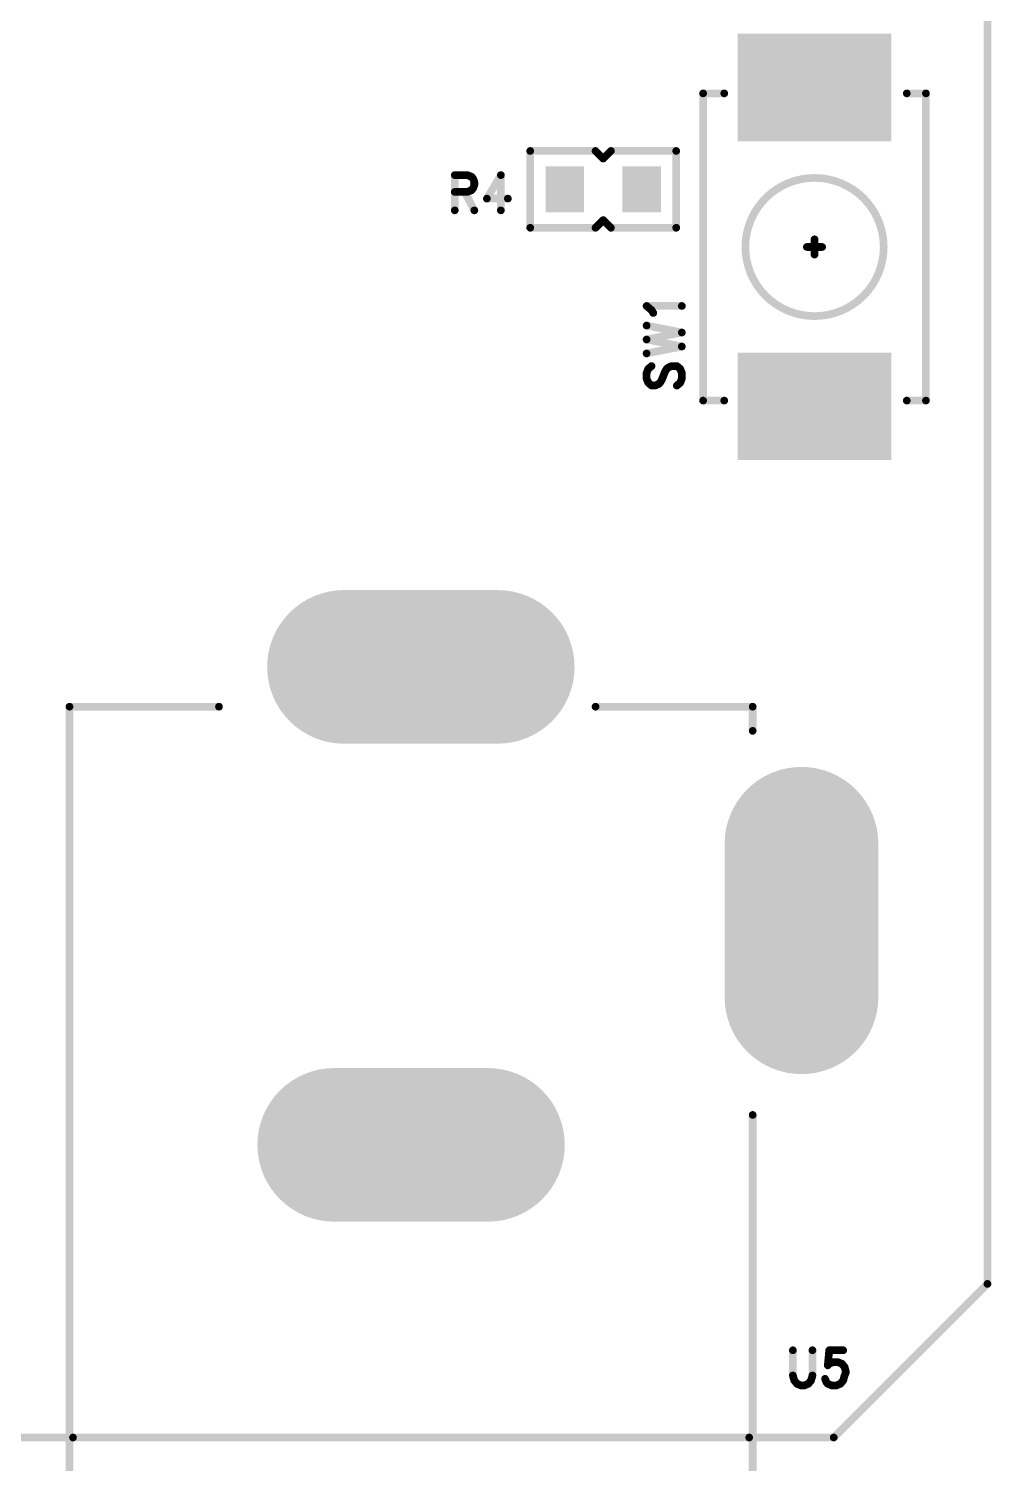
# Model space of a CAD drawing. Extents: x 100 to 134.1, y 89.7 to 148.
# Drawn here: x 121.52 to 134.05, y 99.66 to 118.34 of the extents above; entities that cross this region are included whole.
import ezdxf

# ---------------------------------------------------------------- set-up
doc = ezdxf.new("R2010")
doc.units = 0
doc.layers.get('0').update_dxf_attribs({"linetype": 'CONTINUOUS'})
doc.layers.add('MASK-TOP_PHO', color=3, linetype='CONTINUOUS')
doc.layers.add('SILK-TOP_PHO', color=14, linetype='CONTINUOUS')

# ---------------------------------------------------------------- blocks, each defined once
blk = doc.blocks.new('ROUND_1')
at = {"const_width": 0.050038}
blk.add_lwpolyline([(-0.025018, 0, 1), (0.025018, 0, 1)], format="xyb", close=True, dxfattribs=at)
blk = doc.blocks.new('SQUARE_16')
blk.add_solid([(0.250062, 0.250062), (0.250062, -0.250062), (-0.250062, 0.250062), (-0.250062, -0.250062)])
blk = doc.blocks.new('ROUND_123')
at = {"const_width": 0.999998}
blk.add_lwpolyline([(-0.499998, 0, 1), (0.499998, 0, 1)], format="xyb", close=True, dxfattribs=at)
blk = doc.blocks.new('SQUARE_132')
blk.add_solid([(0.700024, 0.700024), (0.700024, -0.700024), (-0.700024, 0.700024), (-0.700024, -0.700024)])

msp = doc.modelspace()

# ---------------------------------------------------------------- linework, layer by layer
at = {"layer": 'MASK-TOP_PHO'}
for points, const_width in [([(133.999986, 102.00005), (133.999986, 145.999962)], 0.100076), ([(132.050028, 117.575076), (131.45008, 117.575076)], 1.400048), ([(128.500124, 116.19992), (128.500124, 116.299996)], 0.500124), ([(129.500122, 116.19992), (129.500122, 116.299996)], 0.500124), ([(132.050028, 113.42497), (131.45008, 113.42497)], 1.400048), ([(127.627126, 110.033054), (125.626876, 110.033054)], 1.999996), ([(131.579874, 107.731052), (131.579874, 105.731056)], 1.999996), ([(127.500126, 103.810054), (125.499876, 103.810054)], 1.999996), ([(131.99999, 100.000054), (133.999986, 102.00005)], 0.100076), ([(102.00005, 100.000054), (131.99999, 100.000054)], 0.100076)]:
    msp.add_lwpolyline(points, dxfattribs=dict(at, const_width=const_width))
at = {"layer": 'SILK-TOP_PHO', "const_width": 0.100076}
for points in [[(133.999986, 102.00005), (133.999986, 145.999962)], [(130.299968, 113.4999), (130.299968, 117.499892)], [(130.299968, 117.499892), (130.57505, 117.499892)], [(133.199886, 117.499892), (132.94995, 117.499892)], [(133.199886, 113.4999), (133.199886, 117.499892)], [(128.050036, 116.750084), (128.050036, 115.750086)], [(128.89992, 116.750084), (128.050036, 116.750084)], [(128.999996, 116.650008), (128.89992, 116.750084)], [(129.100072, 116.750084), (128.999996, 116.650008)], [(129.949956, 116.750084), (129.100072, 116.750084)], [(129.949956, 115.750086), (129.949956, 116.750084)], [(127.068072, 116.435886), (127.068072, 115.976654)], [(127.068072, 116.435886), (127.231902, 116.435886)], [(127.231902, 116.435886), (127.286258, 116.414042)], [(127.286258, 116.414042), (127.304546, 116.392198)], [(127.304546, 116.392198), (127.322834, 116.34851)], [(127.322834, 116.34851), (127.322834, 116.304568)], [(127.668274, 116.435886), (127.48641, 116.129562)], [(127.668274, 116.435886), (127.668274, 115.976654)], [(127.231902, 116.217192), (127.068072, 116.217192)], [(127.19558, 116.217192), (127.322834, 115.976654)], [(127.286258, 116.239036), (127.231902, 116.217192)], [(127.304546, 116.26088), (127.286258, 116.239036)], [(127.322834, 116.304568), (127.304546, 116.26088)], [(127.48641, 116.129562), (127.759206, 116.129562)], [(128.89992, 115.750086), (128.999996, 115.849908)], [(128.999996, 115.849908), (129.100072, 115.750086)], [(128.050036, 115.750086), (128.89992, 115.750086)], [(129.100072, 115.750086), (129.949956, 115.750086)], [(131.750054, 115.400074), (131.750054, 115.599972)], [(131.649978, 115.499896), (131.849876, 115.499896)], [(129.629662, 114.67719), (129.56413, 114.7318)], [(129.56413, 114.7318), (130.023362, 114.7318)], [(129.651506, 114.640868), (129.629662, 114.67719)], [(129.56413, 114.477292), (130.023362, 114.38636)], [(129.56413, 114.295428), (130.023362, 114.38636)], [(129.56413, 114.295428), (130.023362, 114.204496)], [(129.56413, 114.113564), (130.023362, 114.204496)], [(129.585974, 113.913666), (129.56413, 113.859056)], [(129.629662, 113.949988), (129.585974, 113.913666)], [(129.804668, 113.877344), (129.826512, 113.913666)], [(129.826512, 113.913666), (129.848356, 113.9317)], [(129.848356, 113.9317), (129.892298, 113.949988)], [(129.892298, 113.949988), (129.95783, 113.949988)], [(129.95783, 113.949988), (130.001518, 113.913666)], [(130.001518, 113.913666), (130.023362, 113.859056)], [(129.56413, 113.859056), (129.56413, 113.786412)], [(129.56413, 113.786412), (129.585974, 113.731802)], [(129.585974, 113.731802), (129.629662, 113.69548)], [(129.67335, 113.69548), (129.717292, 113.713514)], [(129.717292, 113.713514), (129.739136, 113.731802)], [(129.739136, 113.731802), (129.76098, 113.768124)], [(129.76098, 113.768124), (129.804668, 113.877344)], [(130.001518, 113.731802), (129.95783, 113.69548)], [(130.023362, 113.786412), (130.001518, 113.731802)], [(130.023362, 113.859056), (130.023362, 113.786412)], [(129.629662, 113.69548), (129.67335, 113.69548)], [(130.57505, 113.4999), (130.299968, 113.4999)], [(132.94995, 113.4999), (133.199886, 113.4999)], [(122.054874, 96.179894), (122.054874, 109.514894)], [(122.054874, 109.514894), (124.000006, 109.514894)], [(128.89992, 109.514894), (130.944874, 109.514894)], [(130.944874, 109.514894), (130.944874, 109.199934)], [(130.944874, 104.199944), (130.944874, 96.179894)], [(131.99999, 100.000054), (133.999986, 102.00005)], [(131.468114, 101.135942), (131.468114, 100.807774)], [(131.722622, 100.807774), (131.722622, 101.135942)], [(131.940808, 101.135942), (131.922774, 100.939092)], [(132.122672, 101.135942), (131.940808, 101.135942)], [(131.922774, 100.939092), (131.940808, 100.960936)], [(131.940808, 100.960936), (131.995418, 100.98278)], [(131.995418, 100.98278), (132.050028, 100.98278)], [(132.050028, 100.98278), (132.104638, 100.960936)], [(132.104638, 100.960936), (132.14096, 100.917248)], [(132.14096, 100.917248), (132.158994, 100.851462)], [(132.158994, 100.851462), (132.14096, 100.807774)], [(131.468114, 100.807774), (131.486402, 100.742242)], [(131.486402, 100.742242), (131.522724, 100.698554)], [(131.522724, 100.698554), (131.577334, 100.676456)], [(131.577334, 100.676456), (131.613656, 100.676456)], [(131.613656, 100.676456), (131.668266, 100.698554)], [(131.668266, 100.698554), (131.704588, 100.742242)], [(131.704588, 100.742242), (131.722622, 100.807774)], [(131.904486, 100.720398), (131.886452, 100.764086)], [(131.922774, 100.698554), (131.904486, 100.720398)], [(131.977384, 100.676456), (131.922774, 100.698554)], [(132.03174, 100.676456), (131.977384, 100.676456)], [(132.08635, 100.698554), (132.03174, 100.676456)], [(132.122672, 100.742242), (132.08635, 100.698554)], [(132.14096, 100.807774), (132.122672, 100.742242)], [(102.00005, 100.000054), (131.99999, 100.000054)], [(130.899916, 100.000054), (122.100086, 100.000054)]]:
    msp.add_lwpolyline(points, dxfattribs=at)
msp.add_lwpolyline([(130.850132, 115.499896, 1), (132.649976, 115.499896, 1)], format="xyb", close=True, dxfattribs=at)

# ---------------------------------------------------------------- block references
at = {"layer": 'MASK-TOP_PHO'}
for name, p in [('SQUARE_132', (131.45008, 117.575076)), ('SQUARE_132', (132.050028, 117.575076)), ('SQUARE_16', (128.500124, 116.299996)), ('SQUARE_16', (128.500124, 116.19992)), ('SQUARE_16', (129.500122, 116.299996)), ('SQUARE_16', (129.500122, 116.19992)), ('SQUARE_132', (131.45008, 113.42497)), ('SQUARE_132', (132.050028, 113.42497)), ('ROUND_123', (125.626876, 110.033054)), ('ROUND_123', (127.627126, 110.033054)), ('ROUND_123', (131.579874, 107.731052)), ('ROUND_123', (131.579874, 105.731056)), ('ROUND_123', (125.499876, 103.810054)), ('ROUND_123', (127.500126, 103.810054)), ('ROUND_1', (133.999986, 102.00005)), ('ROUND_1', (131.99999, 100.000054))]:
    msp.add_blockref(name, p, dxfattribs=at)
at = {"layer": 'SILK-TOP_PHO'}
for p in [(130.299968, 117.499892), (130.57505, 117.499892), (132.94995, 117.499892), (133.199886, 117.499892), (128.050036, 116.750084), (128.050036, 116.750084), (128.89992, 116.750084), (129.100072, 116.750084), (129.949956, 116.750084), (128.999996, 116.650008), (127.068072, 116.435886), (127.068072, 116.435886), (127.231902, 116.435886), (127.286258, 116.414042), (127.304546, 116.392198), (127.322834, 116.34851), (127.668274, 116.435886), (127.668274, 116.435886), (127.068072, 116.217192), (127.19558, 116.217192), (127.231902, 116.217192), (127.286258, 116.239036), (127.304546, 116.26088), (127.322834, 116.304568), (127.48641, 116.129562), (127.759206, 116.129562), (127.068072, 115.976654), (127.322834, 115.976654), (127.668274, 115.976654), (128.999996, 115.849908), (128.050036, 115.750086), (128.89992, 115.750086), (129.100072, 115.750086), (129.949956, 115.750086), (131.750054, 115.599972), (131.649978, 115.499896), (131.750054, 115.400074), (131.849876, 115.499896), (129.56413, 114.7318), (129.629662, 114.67719), (129.651506, 114.640868), (130.023362, 114.7318), (129.56413, 114.477292), (129.56413, 114.295428), (129.56413, 114.295428), (130.023362, 114.38636), (130.023362, 114.38636), (129.56413, 114.113564), (130.023362, 114.204496), (130.023362, 114.204496), (129.585974, 113.913666), (129.629662, 113.949988), (129.826512, 113.913666), (129.848356, 113.9317), (129.892298, 113.949988), (129.95783, 113.949988), (130.001518, 113.913666), (129.56413, 113.859056), (129.56413, 113.786412), (129.585974, 113.731802), (129.717292, 113.713514), (129.739136, 113.731802), (129.76098, 113.768124), (129.804668, 113.877344), (130.001518, 113.731802), (130.023362, 113.859056), (130.023362, 113.786412), (129.629662, 113.69548), (129.67335, 113.69548), (129.95783, 113.69548), (130.299968, 113.4999), (130.57505, 113.4999), (132.94995, 113.4999), (133.199886, 113.4999), (122.054874, 109.514894), (124.000006, 109.514894), (128.89992, 109.514894), (130.944874, 109.514894), (130.944874, 109.199934), (130.944874, 104.199944), (133.999986, 102.00005), (131.468114, 101.135942), (131.722622, 101.135942), (131.940808, 101.135942), (132.122672, 101.135942), (131.922774, 100.939092), (131.940808, 100.960936), (131.995418, 100.98278), (132.050028, 100.98278), (132.104638, 100.960936), (132.14096, 100.917248), (132.158994, 100.851462), (131.468114, 100.807774), (131.486402, 100.742242), (131.522724, 100.698554), (131.577334, 100.676456), (131.613656, 100.676456), (131.668266, 100.698554), (131.704588, 100.742242), (131.722622, 100.807774), (131.886452, 100.764086), (131.904486, 100.720398), (131.922774, 100.698554), (131.977384, 100.676456), (132.03174, 100.676456), (132.08635, 100.698554), (132.122672, 100.742242), (132.14096, 100.807774), (122.100086, 100.000054), (130.899916, 100.000054), (131.99999, 100.000054)]:
    msp.add_blockref('ROUND_1', p, dxfattribs=at)

doc.saveas('drawing.dxf')
